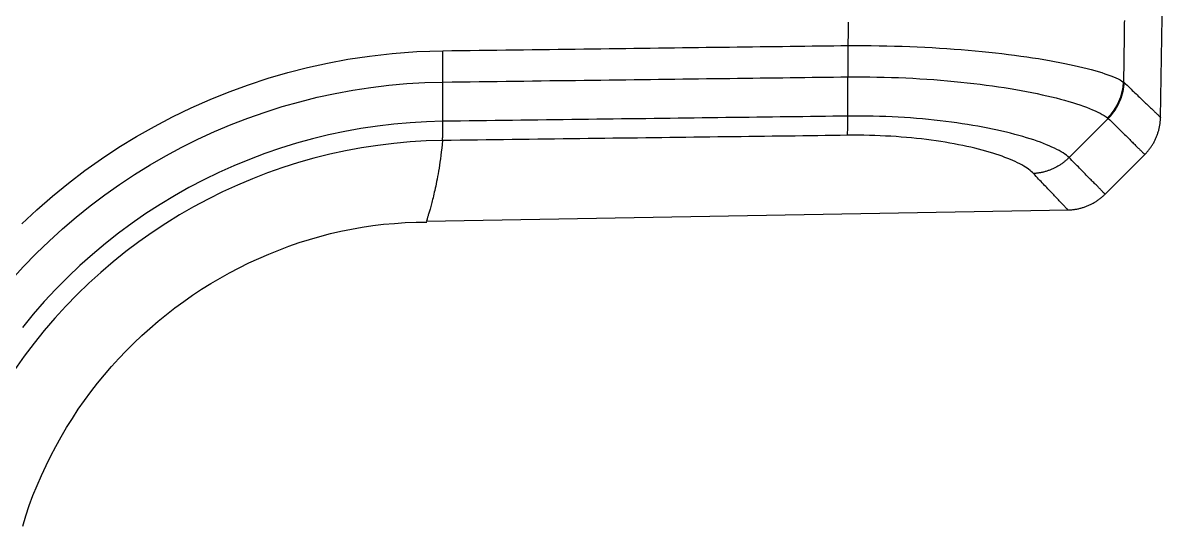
# Model space of a CAD drawing. Extents: x 0 to 395, y 0 to 289.
# Drawn here: x 212.69 to 244.5, y 138.54 to 152.59 of the extents above; entities that cross this region are included whole.
import ezdxf

# ---------------------------------------------------------------- set-up
doc = ezdxf.new("R2010")
doc.units = 0
doc.header["$LTSCALE"] = 10
doc.header["$MEASUREMENT"] = 0
doc.layers.add('1', color=7, linetype='CONTINUOUS')

msp = doc.modelspace()

# ---------------------------------------------------------------- linework, layer by layer
at = {"layer": '1'}
for p, q in [((244.421, 149.946), (244.496, 154.221)), ((235.699, 149.985), (235.699, 151.08)), ((224.409, 149.84), (224.409, 150.934)), ((241.873, 148.828), (242.965, 149.919)), ((223.954, 147.055), (241.851, 147.367))]:
    msp.add_line(p, q, dxfattribs=at)
for points in [[(235.713, 152.604), (235.712, 152.55), (235.712, 152.496), (235.711, 152.442), (235.71, 152.388), (235.709, 152.334), (235.708, 152.279), (235.707, 152.225), (235.706, 152.171), (235.705, 152.117), (235.705, 152.063), (235.704, 152.008), (235.703, 151.954)], [(243.413, 152.648), (243.412, 152.582), (243.412, 152.517), (243.411, 152.451), (243.41, 152.386), (243.409, 152.32), (243.408, 152.254), (243.407, 152.188), (243.406, 152.123), (243.405, 152.057), (243.404, 151.991), (243.403, 151.925), (243.402, 151.859), (243.402, 151.794), (243.401, 151.728), (243.4, 151.662), (243.399, 151.596), (243.398, 151.53), (243.397, 151.464), (243.396, 151.398), (243.395, 151.331), (243.394, 151.265), (243.393, 151.199), (243.392, 151.133), (243.392, 151.067), (243.391, 151.001), (243.39, 150.934)], [(212.662, 146.98), (213.083, 147.372), (213.517, 147.75), (213.963, 148.114), (214.421, 148.463), (214.89, 148.796), (215.37, 149.113), (215.86, 149.413), (216.36, 149.698), (216.87, 149.965), (217.388, 150.216), (217.914, 150.449), (218.449, 150.664), (218.99, 150.861), (219.534, 151.04), (220.079, 151.198), (220.628, 151.339), (221.185, 151.462), (221.759, 151.569), (222.359, 151.659), (222.996, 151.731), (223.678, 151.782), (224.403, 151.807)], [(224.403, 151.807), (224.658, 151.81), (224.912, 151.814), (225.164, 151.817), (225.415, 151.82), (225.665, 151.823), (225.914, 151.827), (226.162, 151.83), (226.408, 151.833), (226.653, 151.836), (226.898, 151.839), (227.141, 151.843), (227.382, 151.846), (227.623, 151.849), (227.862, 151.852), (228.1, 151.855), (228.337, 151.858), (228.573, 151.861), (228.808, 151.864), (229.041, 151.867), (229.274, 151.87), (229.505, 151.873), (229.735, 151.876), (229.963, 151.879), (230.191, 151.882), (230.417, 151.885), (230.642, 151.888), (230.867, 151.891), (231.089, 151.894), (231.311, 151.897), (231.532, 151.9), (231.751, 151.903), (231.969, 151.905), (232.186, 151.908), (232.402, 151.911), (232.617, 151.914), (232.831, 151.917), (233.043, 151.919), (233.255, 151.922), (233.465, 151.925), (233.674, 151.928), (233.882, 151.93), (234.089, 151.933), (234.294, 151.936), (234.499, 151.938), (234.702, 151.941), (234.905, 151.944), (235.106, 151.946), (235.306, 151.949), (235.505, 151.951), (235.703, 151.954)], [(235.703, 151.954), (235.703, 151.935), (235.703, 151.916), (235.703, 151.898), (235.703, 151.879), (235.703, 151.86), (235.703, 151.841), (235.703, 151.823), (235.704, 151.804), (235.704, 151.785), (235.704, 151.767), (235.704, 151.748), (235.704, 151.73), (235.704, 151.711), (235.704, 151.693), (235.704, 151.674), (235.704, 151.656), (235.704, 151.638), (235.704, 151.619), (235.704, 151.601), (235.704, 151.583), (235.704, 151.565), (235.704, 151.547), (235.704, 151.529), (235.704, 151.511), (235.704, 151.493), (235.704, 151.475), (235.703, 151.458), (235.703, 151.44), (235.703, 151.423), (235.703, 151.405), (235.703, 151.388), (235.702, 151.371), (235.702, 151.354), (235.702, 151.337), (235.702, 151.32), (235.702, 151.303), (235.701, 151.286), (235.701, 151.27), (235.701, 151.253), (235.701, 151.237), (235.701, 151.22), (235.7, 151.204), (235.7, 151.188), (235.7, 151.172), (235.7, 151.157), (235.7, 151.141), (235.699, 151.125), (235.699, 151.11), (235.699, 151.095), (235.699, 151.08)], [(235.703, 151.954), (235.921, 151.954), (236.138, 151.954), (236.355, 151.952), (236.571, 151.948), (236.786, 151.944), (237.001, 151.939), (237.214, 151.932), (237.427, 151.924), (237.637, 151.915), (237.846, 151.905), (238.054, 151.894), (238.259, 151.882), (238.463, 151.868), (238.664, 151.854), (238.863, 151.839), (239.06, 151.822), (239.253, 151.805), (239.444, 151.787), (239.632, 151.768), (239.817, 151.748), (239.999, 151.728), (240.177, 151.706), (240.352, 151.684), (240.523, 151.661), (240.691, 151.637), (240.855, 151.612), (241.014, 151.587), (241.17, 151.562), (241.322, 151.536), (241.469, 151.509), (241.612, 151.482), (241.751, 151.455), (241.885, 151.428), (242.014, 151.4), (242.138, 151.371), (242.258, 151.343), (242.373, 151.314), (242.483, 151.285), (242.588, 151.256), (242.687, 151.227), (242.782, 151.197), (242.871, 151.168), (242.955, 151.138), (243.034, 151.108), (243.107, 151.079), (243.175, 151.049), (243.237, 151.02), (243.293, 150.992), (243.344, 150.963), (243.39, 150.934)], [(224.409, 150.934), (224.664, 150.938), (224.918, 150.941), (225.17, 150.944), (225.421, 150.947), (225.671, 150.951), (225.92, 150.954), (226.168, 150.957), (226.414, 150.96), (226.66, 150.963), (226.904, 150.966), (227.147, 150.97), (227.388, 150.973), (227.629, 150.976), (227.868, 150.979), (228.107, 150.982), (228.344, 150.985), (228.579, 150.988), (228.814, 150.991), (229.048, 150.994), (229.28, 150.997), (229.511, 151), (229.741, 151.003), (229.97, 151.006), (230.197, 151.009), (230.424, 151.012), (230.649, 151.015), (230.873, 151.018), (231.096, 151.02), (231.318, 151.023), (231.538, 151.026), (231.758, 151.029), (231.976, 151.032), (232.193, 151.035), (232.408, 151.037), (232.623, 151.04), (232.836, 151.043), (233.049, 151.046), (233.26, 151.048), (233.469, 151.051), (233.678, 151.054), (233.886, 151.056), (234.092, 151.059), (234.297, 151.062), (234.501, 151.064), (234.703, 151.067), (234.905, 151.069), (235.105, 151.072), (235.304, 151.075), (235.502, 151.077), (235.699, 151.08)], [(235.699, 151.08), (235.903, 151.081), (236.106, 151.08), (236.31, 151.078), (236.513, 151.075), (236.715, 151.07), (236.916, 151.064), (237.117, 151.057), (237.316, 151.049), (237.514, 151.039), (237.71, 151.028), (237.905, 151.015), (238.098, 151.001), (238.289, 150.987), (238.478, 150.97), (238.665, 150.953), (238.849, 150.935), (239.031, 150.916), (239.211, 150.895), (239.387, 150.874), (239.561, 150.851), (239.732, 150.828), (239.899, 150.804), (240.064, 150.778), (240.225, 150.753), (240.383, 150.726), (240.537, 150.698), (240.687, 150.67), (240.834, 150.641), (240.977, 150.612), (241.116, 150.582), (241.251, 150.552), (241.382, 150.521), (241.508, 150.49), (241.63, 150.458), (241.748, 150.426), (241.862, 150.393), (241.971, 150.361), (242.075, 150.328), (242.175, 150.295), (242.269, 150.262), (242.36, 150.229), (242.445, 150.196), (242.525, 150.163), (242.6, 150.129), (242.671, 150.096), (242.736, 150.063), (242.796, 150.031), (242.851, 149.998), (242.901, 149.965), (242.945, 149.933)], [(212.367, 145.411), (212.707, 145.784), (213.059, 146.147), (213.422, 146.499), (213.795, 146.839), (214.179, 147.167), (214.572, 147.484), (214.976, 147.788), (215.388, 148.08), (215.81, 148.359), (216.239, 148.624), (216.677, 148.876), (217.122, 149.115), (217.575, 149.34), (218.034, 149.55), (218.5, 149.747), (218.971, 149.929), (219.448, 150.096), (219.929, 150.248), (220.415, 150.385), (220.905, 150.508), (221.399, 150.615), (221.896, 150.707), (222.395, 150.784), (222.897, 150.845), (223.4, 150.89), (223.904, 150.92), (224.409, 150.934)], [(242.965, 149.919), (242.98, 149.935), (242.996, 149.952), (243.011, 149.968), (243.026, 149.985), (243.041, 150.002), (243.055, 150.019), (243.069, 150.036), (243.083, 150.054), (243.097, 150.072), (243.111, 150.09), (243.124, 150.108), (243.137, 150.126), (243.15, 150.145), (243.162, 150.163), (243.174, 150.182), (243.186, 150.201), (243.198, 150.221), (243.209, 150.24), (243.22, 150.26), (243.231, 150.279), (243.241, 150.299), (243.251, 150.319), (243.261, 150.339), (243.271, 150.36), (243.28, 150.38), (243.289, 150.4), (243.298, 150.421), (243.306, 150.442), (243.314, 150.463), (243.322, 150.484), (243.329, 150.505), (243.336, 150.526), (243.343, 150.547), (243.349, 150.569), (243.356, 150.59), (243.361, 150.612), (243.367, 150.633), (243.372, 150.655), (243.377, 150.677), (243.382, 150.699), (243.386, 150.72), (243.39, 150.742), (243.393, 150.764), (243.397, 150.786), (243.4, 150.808), (243.402, 150.83), (243.404, 150.852), (243.406, 150.875), (243.408, 150.897), (243.409, 150.919)], [(243.39, 150.934), (243.39, 150.934), (243.39, 150.934), (243.391, 150.933), (243.391, 150.933), (243.392, 150.933), (243.392, 150.932), (243.392, 150.932), (243.393, 150.932), (243.393, 150.931), (243.394, 150.931), (243.394, 150.931), (243.394, 150.931), (243.395, 150.93), (243.395, 150.93), (243.396, 150.93), (243.396, 150.929), (243.396, 150.929), (243.397, 150.929), (243.397, 150.928), (243.398, 150.928), (243.398, 150.928), (243.398, 150.927), (243.399, 150.927), (243.399, 150.927), (243.399, 150.926), (243.4, 150.926), (243.4, 150.926), (243.401, 150.926), (243.401, 150.925), (243.401, 150.925), (243.402, 150.925), (243.402, 150.924), (243.403, 150.924), (243.403, 150.924), (243.403, 150.923), (243.404, 150.923), (243.404, 150.923), (243.405, 150.922), (243.405, 150.922), (243.405, 150.922), (243.406, 150.922), (243.406, 150.921), (243.407, 150.921), (243.407, 150.921), (243.407, 150.92), (243.408, 150.92), (243.408, 150.92), (243.409, 150.919), (243.409, 150.919), (243.409, 150.919)], [(243.409, 150.919), (243.449, 150.881), (243.488, 150.844), (243.526, 150.807), (243.563, 150.772), (243.599, 150.737), (243.635, 150.703), (243.67, 150.669), (243.704, 150.636), (243.738, 150.605), (243.77, 150.573), (243.802, 150.543), (243.833, 150.513), (243.864, 150.484), (243.893, 150.455), (243.922, 150.428), (243.95, 150.401), (243.977, 150.375), (244.003, 150.349), (244.029, 150.325), (244.054, 150.301), (244.078, 150.278), (244.101, 150.256), (244.123, 150.234), (244.145, 150.213), (244.166, 150.193), (244.186, 150.174), (244.205, 150.156), (244.223, 150.138), (244.241, 150.121), (244.258, 150.105), (244.273, 150.09), (244.289, 150.075), (244.303, 150.062), (244.316, 150.049), (244.329, 150.036), (244.341, 150.025), (244.352, 150.015), (244.362, 150.005), (244.372, 149.996), (244.38, 149.988), (244.388, 149.98), (244.395, 149.974), (244.401, 149.968), (244.407, 149.963), (244.411, 149.959), (244.415, 149.955), (244.418, 149.952), (244.42, 149.95), (244.421, 149.949), (244.421, 149.949)], [(224.409, 149.84), (223.951, 149.827), (223.493, 149.8), (223.035, 149.76), (222.579, 149.705), (222.123, 149.637), (221.67, 149.555), (221.218, 149.459), (220.769, 149.35), (220.324, 149.227), (219.881, 149.09), (219.443, 148.939), (219.009, 148.776), (218.58, 148.598), (218.155, 148.408), (217.737, 148.205), (217.324, 147.988), (216.918, 147.759), (216.518, 147.517), (216.126, 147.263), (215.741, 146.997), (215.364, 146.719), (214.995, 146.428), (214.635, 146.127), (214.285, 145.814), (213.943, 145.49), (213.612, 145.156), (213.291, 144.811), (212.98, 144.455), (212.68, 144.09)], [(224.397, 149.303), (224.397, 149.308), (224.397, 149.314), (224.398, 149.32), (224.398, 149.326), (224.398, 149.333), (224.399, 149.34), (224.399, 149.347), (224.399, 149.354), (224.4, 149.361), (224.4, 149.369), (224.4, 149.377), (224.401, 149.385), (224.401, 149.393), (224.401, 149.402), (224.402, 149.41), (224.402, 149.419), (224.402, 149.429), (224.403, 149.438), (224.403, 149.448), (224.403, 149.458), (224.403, 149.468), (224.404, 149.478), (224.404, 149.488), (224.404, 149.499), (224.404, 149.51), (224.405, 149.521), (224.405, 149.532), (224.405, 149.544), (224.405, 149.556), (224.406, 149.568), (224.406, 149.58), (224.406, 149.592), (224.406, 149.604), (224.407, 149.617), (224.407, 149.63), (224.407, 149.643), (224.407, 149.656), (224.407, 149.669), (224.408, 149.683), (224.408, 149.696), (224.408, 149.71), (224.408, 149.724), (224.408, 149.738), (224.408, 149.752), (224.409, 149.766), (224.409, 149.781), (224.409, 149.795), (224.409, 149.81), (224.409, 149.825), (224.409, 149.84)], [(235.699, 149.985), (235.492, 149.982), (235.285, 149.979), (235.076, 149.977), (234.867, 149.974), (234.658, 149.971), (234.447, 149.968), (234.236, 149.966), (234.023, 149.963), (233.81, 149.96), (233.597, 149.958), (233.382, 149.955), (233.167, 149.952), (232.951, 149.949), (232.734, 149.947), (232.516, 149.944), (232.298, 149.941), (232.078, 149.938), (231.858, 149.935), (231.637, 149.932), (231.416, 149.93), (231.193, 149.927), (230.97, 149.924), (230.746, 149.921), (230.522, 149.918), (230.296, 149.915), (230.07, 149.912), (229.843, 149.909), (229.615, 149.907), (229.386, 149.904), (229.157, 149.901), (228.927, 149.898), (228.696, 149.895), (228.465, 149.892), (228.232, 149.889), (227.999, 149.886), (227.765, 149.883), (227.53, 149.88), (227.295, 149.877), (227.059, 149.874), (226.822, 149.871), (226.584, 149.868), (226.345, 149.865), (226.106, 149.862), (225.866, 149.859), (225.625, 149.855), (225.384, 149.852), (225.141, 149.849), (224.898, 149.846), (224.654, 149.843), (224.409, 149.84)], [(241.873, 148.828), (241.837, 148.86), (241.797, 148.892), (241.752, 148.924), (241.703, 148.957), (241.65, 148.989), (241.592, 149.022), (241.53, 149.055), (241.464, 149.088), (241.394, 149.121), (241.32, 149.154), (241.241, 149.187), (241.159, 149.22), (241.072, 149.253), (240.982, 149.285), (240.888, 149.318), (240.789, 149.35), (240.687, 149.382), (240.582, 149.413), (240.472, 149.445), (240.359, 149.475), (240.242, 149.506), (240.122, 149.535), (239.998, 149.565), (239.871, 149.593), (239.74, 149.621), (239.607, 149.649), (239.47, 149.675), (239.33, 149.701), (239.187, 149.726), (239.041, 149.75), (238.893, 149.773), (238.741, 149.795), (238.588, 149.816), (238.431, 149.836), (238.273, 149.855), (238.112, 149.873), (237.949, 149.889), (237.784, 149.905), (237.617, 149.919), (237.448, 149.932), (237.278, 149.943), (237.106, 149.954), (236.933, 149.962), (236.759, 149.97), (236.584, 149.976), (236.408, 149.981), (236.231, 149.984), (236.054, 149.985), (235.877, 149.986), (235.699, 149.985)], [(242.945, 149.933), (242.946, 149.933), (242.946, 149.933), (242.947, 149.932), (242.947, 149.932), (242.947, 149.932), (242.948, 149.932), (242.948, 149.931), (242.948, 149.931), (242.949, 149.931), (242.949, 149.93), (242.95, 149.93), (242.95, 149.93), (242.95, 149.93), (242.951, 149.929), (242.951, 149.929), (242.951, 149.929), (242.952, 149.928), (242.952, 149.928), (242.953, 149.928), (242.953, 149.928), (242.953, 149.927), (242.954, 149.927), (242.954, 149.927), (242.954, 149.926), (242.955, 149.926), (242.955, 149.926), (242.956, 149.926), (242.956, 149.925), (242.956, 149.925), (242.957, 149.925), (242.957, 149.925), (242.958, 149.924), (242.958, 149.924), (242.958, 149.924), (242.959, 149.923), (242.959, 149.923), (242.96, 149.923), (242.96, 149.923), (242.96, 149.922), (242.961, 149.922), (242.961, 149.922), (242.961, 149.922), (242.962, 149.921), (242.962, 149.921), (242.963, 149.921), (242.963, 149.92), (242.963, 149.92), (242.964, 149.92), (242.964, 149.92), (242.965, 149.919)], [(242.965, 149.919), (243.004, 149.88), (243.043, 149.842), (243.082, 149.804), (243.119, 149.767), (243.156, 149.731), (243.192, 149.695), (243.227, 149.661), (243.261, 149.627), (243.295, 149.594), (243.328, 149.561), (243.36, 149.53), (243.391, 149.499), (243.421, 149.469), (243.451, 149.439), (243.48, 149.411), (243.508, 149.383), (243.536, 149.356), (243.562, 149.329), (243.588, 149.304), (243.613, 149.279), (243.637, 149.255), (243.66, 149.232), (243.683, 149.21), (243.704, 149.188), (243.725, 149.167), (243.745, 149.148), (243.765, 149.129), (243.783, 149.11), (243.801, 149.093), (243.818, 149.076), (243.834, 149.06), (243.849, 149.045), (243.864, 149.031), (243.877, 149.018), (243.89, 149.005), (243.902, 148.993), (243.913, 148.983), (243.923, 148.973), (243.933, 148.963), (243.941, 148.955), (243.949, 148.947), (243.956, 148.94), (243.962, 148.934), (243.968, 148.929), (243.972, 148.925), (243.976, 148.921), (243.979, 148.918), (243.981, 148.916), (243.982, 148.915), (243.982, 148.915)], [(243.978, 148.91), (243.994, 148.927), (244.011, 148.944), (244.027, 148.961), (244.042, 148.978), (244.058, 148.996), (244.073, 149.013), (244.087, 149.031), (244.102, 149.049), (244.116, 149.068), (244.13, 149.086), (244.144, 149.105), (244.157, 149.124), (244.17, 149.143), (244.183, 149.163), (244.195, 149.182), (244.207, 149.202), (244.219, 149.222), (244.231, 149.243), (244.242, 149.263), (244.253, 149.284), (244.263, 149.304), (244.274, 149.325), (244.283, 149.346), (244.293, 149.368), (244.302, 149.389), (244.311, 149.411), (244.32, 149.432), (244.328, 149.454), (244.336, 149.476), (244.344, 149.498), (244.351, 149.52), (244.358, 149.543), (244.364, 149.565), (244.371, 149.587), (244.376, 149.61), (244.382, 149.633), (244.387, 149.655), (244.392, 149.678), (244.396, 149.701), (244.4, 149.724), (244.404, 149.746), (244.407, 149.769), (244.41, 149.792), (244.413, 149.816), (244.415, 149.839), (244.417, 149.862), (244.419, 149.885), (244.42, 149.909), (244.421, 149.932), (244.421, 149.956)], [(224.397, 149.303), (223.944, 149.29), (223.491, 149.263), (223.039, 149.222), (222.589, 149.167), (222.141, 149.098), (221.695, 149.015), (221.252, 148.919), (220.812, 148.809), (220.376, 148.686), (219.944, 148.549), (219.516, 148.399), (219.093, 148.235), (218.675, 148.059), (218.262, 147.87), (217.856, 147.668), (217.456, 147.454), (217.063, 147.228), (216.677, 146.989), (216.299, 146.739), (215.929, 146.477), (215.566, 146.204), (215.213, 145.92), (214.868, 145.625), (214.533, 145.32), (214.207, 145.004), (213.891, 144.678), (213.585, 144.343), (213.29, 143.999), (213.006, 143.645), (212.732, 143.283), (212.47, 142.913)], [(224.397, 149.303), (224.386, 149.192), (224.375, 149.085), (224.363, 148.983), (224.351, 148.884), (224.338, 148.79), (224.325, 148.699), (224.312, 148.612), (224.299, 148.528), (224.286, 148.448), (224.273, 148.371), (224.259, 148.297), (224.246, 148.226), (224.233, 148.158), (224.219, 148.093), (224.206, 148.031), (224.193, 147.971), (224.181, 147.913), (224.168, 147.858), (224.156, 147.806), (224.144, 147.755), (224.132, 147.707), (224.12, 147.661), (224.109, 147.617), (224.098, 147.575), (224.088, 147.535), (224.077, 147.496), (224.067, 147.46), (224.058, 147.425), (224.048, 147.392), (224.039, 147.36), (224.031, 147.33), (224.023, 147.302), (224.015, 147.275), (224.007, 147.25), (224, 147.226), (223.994, 147.204), (223.988, 147.183), (223.982, 147.164), (223.977, 147.147), (223.972, 147.131), (223.968, 147.116), (223.964, 147.103), (223.961, 147.092), (223.959, 147.082), (223.957, 147.074), (223.955, 147.067), (223.954, 147.062), (223.953, 147.058), (223.953, 147.056), (223.954, 147.055)], [(235.693, 149.448), (235.486, 149.445), (235.279, 149.443), (235.07, 149.44), (234.861, 149.437), (234.651, 149.435), (234.441, 149.432), (234.229, 149.429), (234.017, 149.427), (233.804, 149.424), (233.59, 149.421), (233.376, 149.418), (233.16, 149.416), (232.944, 149.413), (232.727, 149.41), (232.509, 149.407), (232.291, 149.404), (232.072, 149.402), (231.852, 149.399), (231.631, 149.396), (231.41, 149.393), (231.187, 149.39), (230.964, 149.387), (230.74, 149.384), (230.516, 149.381), (230.29, 149.379), (230.064, 149.376), (229.837, 149.373), (229.609, 149.37), (229.38, 149.367), (229.151, 149.364), (228.921, 149.361), (228.69, 149.358), (228.458, 149.355), (228.226, 149.352), (227.992, 149.349), (227.758, 149.346), (227.523, 149.343), (227.287, 149.34), (227.051, 149.337), (226.814, 149.334), (226.575, 149.331), (226.336, 149.328), (226.097, 149.325), (225.856, 149.322), (225.615, 149.319), (225.373, 149.315), (225.13, 149.312), (224.886, 149.309), (224.642, 149.306), (224.397, 149.303)], [(240.876, 148.381), (240.849, 148.411), (240.817, 148.441), (240.782, 148.47), (240.743, 148.5), (240.701, 148.531), (240.655, 148.561), (240.606, 148.591), (240.552, 148.622), (240.496, 148.652), (240.436, 148.682), (240.372, 148.713), (240.305, 148.743), (240.234, 148.773), (240.161, 148.803), (240.083, 148.833), (240.003, 148.863), (239.919, 148.892), (239.831, 148.921), (239.741, 148.95), (239.647, 148.978), (239.55, 149.006), (239.45, 149.034), (239.347, 149.061), (239.241, 149.087), (239.132, 149.113), (239.02, 149.138), (238.905, 149.163), (238.788, 149.187), (238.668, 149.21), (238.545, 149.232), (238.419, 149.253), (238.291, 149.274), (238.161, 149.293), (238.029, 149.312), (237.894, 149.33), (237.757, 149.346), (237.618, 149.362), (237.478, 149.376), (237.336, 149.389), (237.192, 149.401), (237.046, 149.411), (236.899, 149.421), (236.751, 149.429), (236.602, 149.436), (236.452, 149.441), (236.301, 149.445), (236.15, 149.448), (235.998, 149.449), (235.846, 149.449), (235.693, 149.448)], [(242.864, 147.797), (243.992, 148.924)], [(241.873, 148.828), (241.857, 148.813), (241.841, 148.797), (241.825, 148.782), (241.808, 148.767), (241.791, 148.752), (241.774, 148.737), (241.757, 148.723), (241.739, 148.709), (241.721, 148.695), (241.703, 148.682), (241.685, 148.669), (241.667, 148.656), (241.648, 148.643), (241.63, 148.63), (241.611, 148.618), (241.592, 148.606), (241.573, 148.595), (241.553, 148.583), (241.534, 148.572), (241.514, 148.562), (241.495, 148.551), (241.475, 148.541), (241.454, 148.531), (241.434, 148.521), (241.414, 148.512), (241.393, 148.503), (241.373, 148.494), (241.352, 148.486), (241.331, 148.478), (241.31, 148.47), (241.289, 148.463), (241.268, 148.455), (241.247, 148.449), (241.226, 148.442), (241.204, 148.436), (241.183, 148.43), (241.161, 148.424), (241.14, 148.419), (241.118, 148.414), (241.096, 148.41), (241.074, 148.405), (241.052, 148.401), (241.031, 148.398), (241.009, 148.394), (240.987, 148.391), (240.965, 148.389), (240.943, 148.386), (240.921, 148.384), (240.898, 148.383), (240.876, 148.381)], [(242.874, 147.806), (242.874, 147.807), (242.872, 147.808), (242.87, 147.81), (242.868, 147.813), (242.864, 147.817), (242.86, 147.821), (242.854, 147.827), (242.848, 147.833), (242.841, 147.84), (242.834, 147.848), (242.825, 147.856), (242.816, 147.866), (242.806, 147.876), (242.795, 147.888), (242.783, 147.9), (242.771, 147.912), (242.758, 147.926), (242.743, 147.941), (242.728, 147.956), (242.713, 147.972), (242.696, 147.989), (242.679, 148.007), (242.66, 148.025), (242.641, 148.045), (242.622, 148.065), (242.601, 148.086), (242.579, 148.108), (242.557, 148.13), (242.534, 148.154), (242.51, 148.178), (242.486, 148.203), (242.46, 148.229), (242.434, 148.255), (242.407, 148.283), (242.38, 148.311), (242.351, 148.34), (242.322, 148.37), (242.292, 148.4), (242.261, 148.432), (242.23, 148.464), (242.197, 148.497), (242.164, 148.531), (242.131, 148.565), (242.096, 148.6), (242.061, 148.636), (242.025, 148.673), (241.988, 148.711), (241.951, 148.749), (241.912, 148.788), (241.873, 148.828)], [(241.84, 147.367), (241.839, 147.368), (241.838, 147.369), (241.836, 147.371), (241.834, 147.374), (241.83, 147.377), (241.826, 147.382), (241.821, 147.387), (241.815, 147.393), (241.808, 147.4), (241.801, 147.408), (241.793, 147.417), (241.784, 147.426), (241.774, 147.436), (241.764, 147.448), (241.753, 147.459), (241.741, 147.472), (241.728, 147.486), (241.714, 147.5), (241.7, 147.515), (241.685, 147.531), (241.669, 147.548), (241.652, 147.566), (241.634, 147.584), (241.616, 147.603), (241.597, 147.623), (241.577, 147.644), (241.556, 147.666), (241.535, 147.688), (241.513, 147.711), (241.49, 147.735), (241.466, 147.76), (241.442, 147.786), (241.417, 147.812), (241.391, 147.84), (241.364, 147.868), (241.336, 147.896), (241.308, 147.926), (241.279, 147.956), (241.25, 147.988), (241.22, 148.019), (241.189, 148.052), (241.157, 148.086), (241.124, 148.12), (241.091, 148.155), (241.057, 148.191), (241.022, 148.227), (240.987, 148.265), (240.951, 148.303), (240.914, 148.342), (240.876, 148.381)], [(241.833, 147.367), (241.856, 147.368), (241.88, 147.368), (241.903, 147.37), (241.927, 147.371), (241.95, 147.373), (241.973, 147.375), (241.996, 147.378), (242.019, 147.381), (242.042, 147.384), (242.065, 147.388), (242.088, 147.392), (242.111, 147.397), (242.133, 147.401), (242.156, 147.407), (242.179, 147.412), (242.201, 147.418), (242.224, 147.424), (242.246, 147.431), (242.268, 147.438), (242.291, 147.445), (242.313, 147.452), (242.335, 147.46), (242.356, 147.469), (242.378, 147.477), (242.4, 147.486), (242.421, 147.496), (242.442, 147.505), (242.464, 147.515), (242.485, 147.525), (242.505, 147.536), (242.526, 147.547), (242.546, 147.558), (242.567, 147.57), (242.587, 147.582), (242.607, 147.594), (242.626, 147.606), (242.646, 147.619), (242.665, 147.632), (242.684, 147.645), (242.703, 147.659), (242.721, 147.673), (242.74, 147.687), (242.758, 147.702), (242.776, 147.716), (242.794, 147.731), (242.811, 147.747), (242.828, 147.763), (242.846, 147.779), (242.862, 147.795), (242.879, 147.811)], [(212.696, 138.542), (212.779, 138.833), (212.871, 139.12), (212.975, 139.403), (213.088, 139.682), (213.21, 139.959), (213.338, 140.233), (213.472, 140.503), (213.613, 140.77), (213.76, 141.034), (213.913, 141.294), (214.073, 141.551), (214.239, 141.803), (214.412, 142.05), (214.591, 142.294), (214.776, 142.532), (214.967, 142.766), (215.164, 142.995), (215.367, 143.219), (215.575, 143.438), (215.789, 143.652), (216.008, 143.86), (216.233, 144.062), (216.462, 144.259), (216.696, 144.45), (216.935, 144.635), (217.178, 144.814), (217.426, 144.987), (217.678, 145.153), (217.935, 145.313), (218.195, 145.467), (218.459, 145.614), (218.727, 145.754), (218.998, 145.887), (219.272, 146.014), (219.55, 146.134), (219.831, 146.248), (220.114, 146.354), (220.4, 146.453), (220.689, 146.545), (220.979, 146.629), (221.271, 146.706), (221.565, 146.774), (221.86, 146.834), (222.157, 146.886), (222.455, 146.93), (222.753, 146.965), (223.053, 146.992), (223.355, 147.011), (223.658, 147.022), (223.963, 147.024)]]:
    msp.add_lwpolyline(points, dxfattribs=at)
for centre, major_axis, ratio, start_param, end_param in [((224.377, 151.833), (-0.019, 1.5), 0.017229, 4.069704, 4.694715), ((241.92, 150.96), (0.967, 1.147), 0.967324, 4.629302, 5.378778), ((235.667, 150.885), (0.02, -1.5), 0.016579, 0.29074, 0.926692)]:
    msp.add_ellipse(centre, major_axis=major_axis, ratio=ratio, start_param=start_param, end_param=end_param, dxfattribs=at)

doc.saveas('drawing.dxf')
